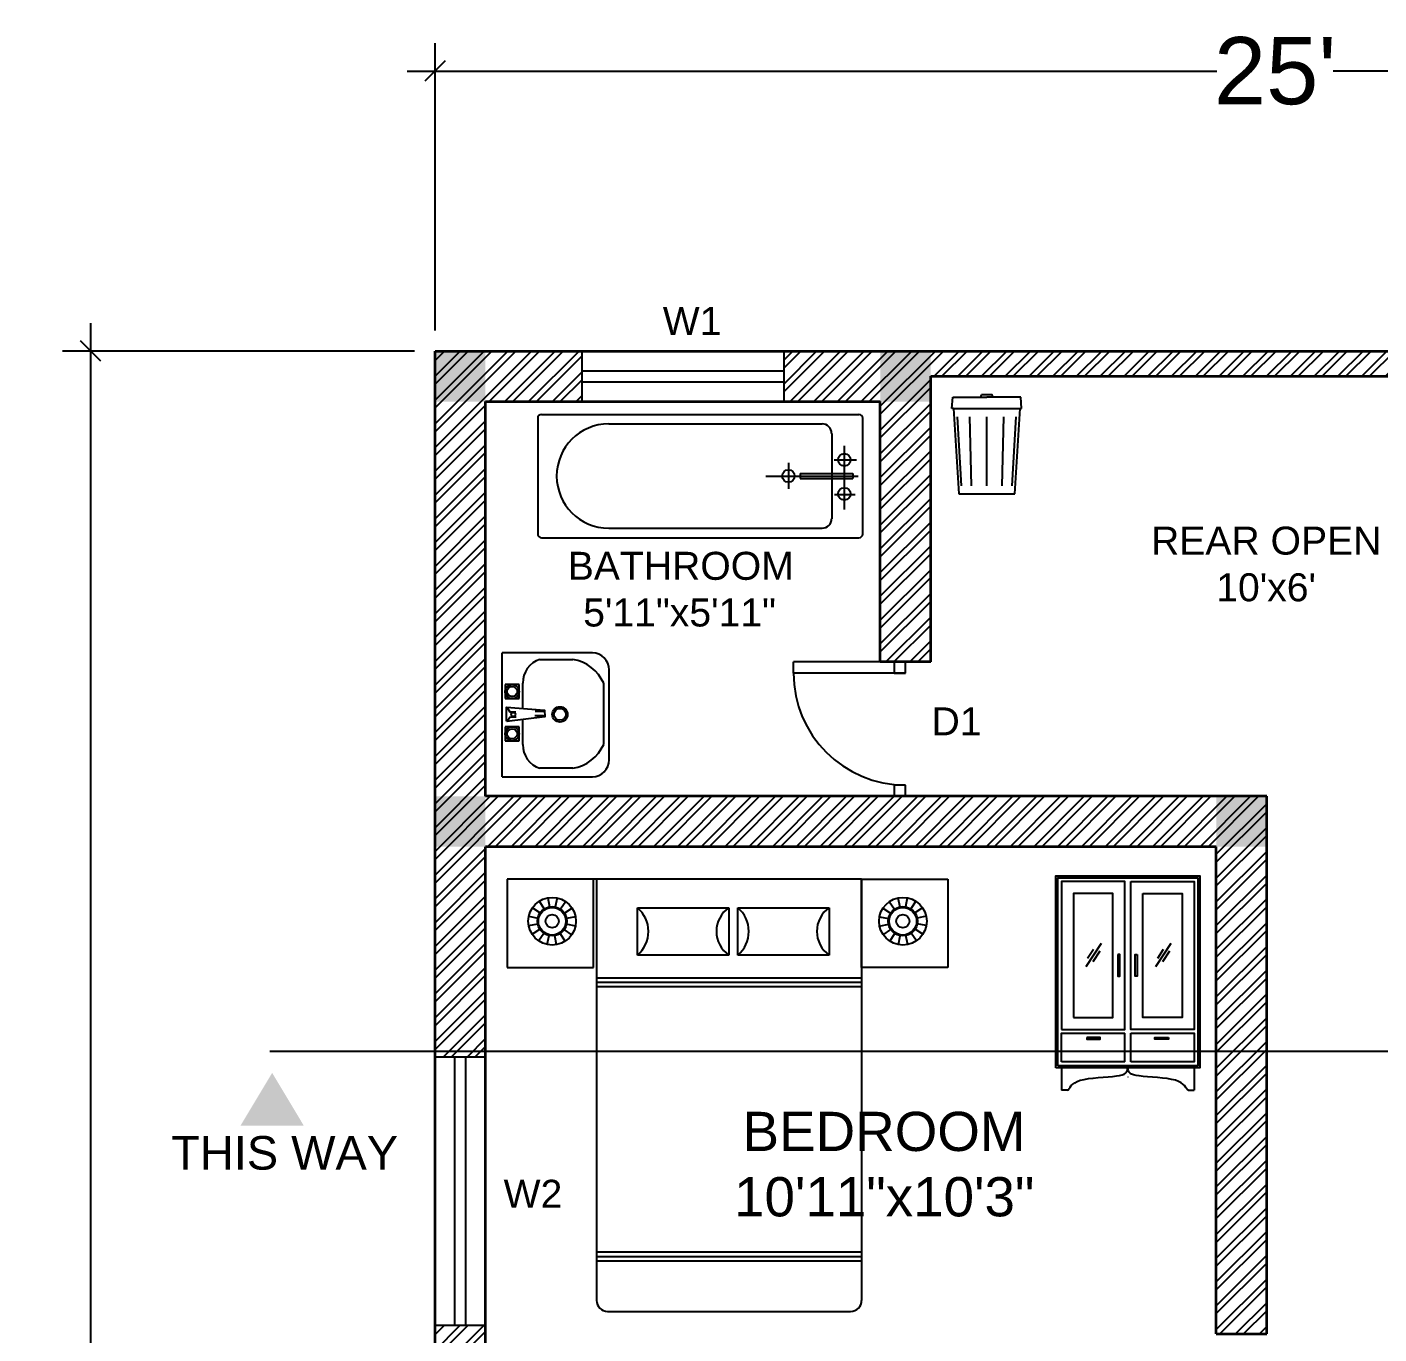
# Model space of a CAD drawing. Header units: inches. Extents: x 431 to 857, y 356 to 995.
# Drawn here: x 431.1 to 672.5, y 761.5 to 994.9 of the extents above; entities that cross this region are included whole.
import ezdxf

# ---------------------------------------------------------------- set-up
doc = ezdxf.new("R2010")
doc.units = ezdxf.units.IN
doc.header["$MEASUREMENT"] = 0
doc.layers.get('0').update_dxf_attribs({"color": 255})
doc.layers.get('Defpoints').update_dxf_attribs({"color": 255})
doc.layers.add('01.Wall', color=7, linetype='Continuous', lineweight=35)
for name, color, linetype in [('02.Window', 10, 'Continuous'), ('03.Doors', 30, 'Continuous'), ('06.Column', 255, 'Continuous'), ('07.Annotations', 255, 'Continuous'), ('08.Dimensions', 255, 'Continuous'), ('09.Hatching', 255, 'Continuous'), ('10.Labels', 255, 'Continuous'), ('11.Furniture', 252, 'Continuous'), ('14.Section Line', 255, 'Continuous'), ('ACCESORI', 255, 'Continuous'), ('VATDUNG', 255, 'Continuous')]:
    doc.layers.add(name, color=color, linetype=linetype)
doc.styles.get("Standard").update_dxf_attribs({"font": 'arial.ttf'})
doc.dimstyles.get("Standard").update_dxf_attribs({"dimtxt": 12, "dimasz": 3.625, "dimexe": 5, "dimexo": 3.6875, "dimgap": 0.09, "dimtad": 0, "dimtih": 1, "dimtoh": 1, "dimdec": 4, "dimzin": 0, "dimdsep": 46, "dimlunit": 4, "dimtxsty": 'Standard', "dimblk": 'OBLIQUE', "dimblk1": 'ARCHTICK', "dimblk2": 'OBLIQUE', "dimcen": 0.15625, "dimdle": 5, "dimclrd": 251, "dimclre": 251, "dimadec": 0, "dimazin": 0, "dimtfac": 1, "dimtdec": 4, "dimtofl": 0, "dimtmove": 0, "dimatfit": 3, "dimldrblk": 'OBLIQUE', "dimfxl": 0, "dimtolj": 1, "dimtzin": 0, "dimarcsym": 0})

# ---------------------------------------------------------------- blocks, each defined once
blk = doc.blocks.new('new window 1')
at = {"layer": '02.Window'}
for p, q in [((0, 9), (36, 9)), ((0, 0), (0, 9)), ((36, 9), (36, 0)), ((0, 5.5), (36, 5.5)), ((0, 3.5), (36, 3.5)), ((36, 0), (0, 0))]:
    blk.add_line(p, q, dxfattribs=at)
blk = doc.blocks.new('new window 2')
at = {"layer": '02.Window'}
for p, q in [((0, 9), (48, 9)), ((0, 0), (0, 9)), ((48, 9), (48, 0)), ((0, 5.5), (48, 5.5)), ((0, 3.5), (48, 3.5)), ((48, 0), (0, 0))]:
    blk.add_line(p, q, dxfattribs=at)
blk = doc.blocks.new('dooooor')
at = {"layer": '03.Doors'}
for p, q in [((-2, 24), (-20, 24)), ((-20, 22), (-20, 24)), ((0, 22), (-20, 22)), ((0, 24), (-2, 24)), ((-2, 24), (-2, 22)), ((-2, 22), (0, 22)), ((0, 22), (0, 24)), ((0, 2), (-2, 2)), ((-2, 2), (-2, 0)), ((-2, 0), (0, 0)), ((0, 0), (0, 2))]:
    blk.add_line(p, q, dxfattribs=at)
blk.add_arc((0, 22), 20, 180, 270, dxfattribs=at)
blk = doc.blocks.new('A$C4ACC5314')
at = {"linetype": 'Continuous'}
for p, q in [((0, 1.9509), (0, 1.5516)), ((0.3883, 1.9509), (0, 1.9509)), ((1.5983, 1.9509), (0.3883, 1.9509)), ((0.3883, 1.5516), (0.3883, 1.9509)), ((0.4025, 1.9509), (0.4025, 0.05)), ((1.5983, 1.9509), (1.5983, 0.05)), ((1.5983, 1.9509), (1.9865, 1.9509)), ((1.5983, 1.5516), (1.5983, 1.9509)), ((1.9865, 1.9509), (1.9865, 1.5516)), ((0.1439, 1.851), (0.1663, 1.8163)), ((0.1829, 1.8664), (0.1903, 1.8258)), ((0.2249, 1.8657), (0.2162, 1.8254)), ((0.2633, 1.849), (0.2399, 1.8151)), ((1.7232, 1.849), (1.7466, 1.8151)), ((1.7617, 1.8657), (1.7704, 1.8254)), ((1.8036, 1.8664), (1.7962, 1.8258)), ((1.8426, 1.851), (1.8203, 1.8163)), ((0.0971, 1.7833), (0.1374, 1.7746)), ((0.1138, 1.8218), (0.1477, 1.7984)), ((0.2925, 1.8189), (0.2579, 1.7966)), ((0.3079, 1.7799), (0.2674, 1.7725)), ((0.5869, 1.8218), (0.9991, 1.8218)), ((0.5869, 1.6079), (0.5869, 1.8218)), ((0.9991, 1.8218), (0.9991, 1.6079)), ((1.0398, 1.8218), (1.452, 1.8218)), ((1.0398, 1.6079), (1.0398, 1.8218)), ((1.452, 1.8218), (1.452, 1.6079)), ((1.6786, 1.7799), (1.7191, 1.7725)), ((1.694, 1.8189), (1.7286, 1.7966)), ((1.8727, 1.8218), (1.8388, 1.7984)), ((1.8894, 1.7833), (1.8491, 1.7746)), ((0.0964, 1.7414), (0.137, 1.7488)), ((0.1118, 1.7024), (0.1465, 1.7247)), ((0.2905, 1.6995), (0.2567, 1.7229)), ((0.3072, 1.7379), (0.2669, 1.7467)), ((1.6793, 1.7379), (1.7196, 1.7467)), ((1.696, 1.6995), (1.7299, 1.7229)), ((1.8747, 1.7024), (1.84, 1.7247)), ((1.8901, 1.7414), (1.8495, 1.7488)), ((0.141, 1.6723), (0.1644, 1.7062)), ((0.1795, 1.6556), (0.1882, 1.6959)), ((0.2214, 1.6549), (0.214, 1.6954)), ((0.2604, 1.6703), (0.2381, 1.7049)), ((1.7261, 1.6703), (1.7484, 1.7049)), ((1.7651, 1.6549), (1.7725, 1.6954)), ((1.807, 1.6556), (1.7983, 1.6959)), ((1.8455, 1.6723), (1.8221, 1.7062)), ((0.9991, 1.6079), (0.5869, 1.6079)), ((1.452, 1.6079), (1.0398, 1.6079)), ((0, 1.5516), (0.3883, 1.5516)), ((1.9865, 1.5516), (1.5983, 1.5516)), ((1.5983, 1.5037), (0.4025, 1.5037)), ((1.5983, 1.4849), (0.4025, 1.4849)), ((1.5983, 1.464), (0.4025, 1.464)), ((1.5983, 0.267), (0.4025, 0.267)), ((1.5983, 0.2462), (0.4025, 0.2462)), ((1.5983, 0.2273), (0.4025, 0.2273)), ((0.4525, 0), (1.5483, 0))]:
    blk.add_line(p, q, dxfattribs=at)
for centre, radius in [((0.2022, 1.7606), 0.1075), ((1.7843, 1.7606), 0.1075), ((0.2022, 1.7606), 0.0663), ((0.2022, 1.7606), 0.0622), ((0.2022, 1.7606), 0.0298), ((1.7843, 1.7606), 0.0663), ((1.7843, 1.7606), 0.0622), ((1.7843, 1.7606), 0.0298)]:
    blk.add_circle(centre, radius, dxfattribs=at)
for centre, radius, start, end in [((0.4965, 1.7148), 0.1401, 310.23268, 49.76732), ((1.0733, 1.7148), 0.1302, 124.75076, 235.24924), ((0.9493, 1.7148), 0.1401, 310.23268, 49.76732), ((1.5262, 1.7148), 0.1302, 124.75076, 235.24924), ((0.4525, 0.05), 0.05, 180, 270), ((1.5483, 0.05), 0.05, 270, 0)]:
    blk.add_arc(centre, radius, start, end, dxfattribs=at)
blk = doc.blocks.new('_Oblique')
at = {"color": 0, "linetype": 'ByBlock', "lineweight": -2}
blk.add_line((-0.5, -0.5), (0.5, 0.5), dxfattribs=at)
blk = doc.blocks.new('*D29')
at = {"layer": '08.Dimensions', "color": 251, "lineweight": -2, "transparency": 16777216}
for p, q in [((504, 940.69), (504, 992)), ((804, 940.69), (804, 992)), ((499, 987), (643.62, 987)), ((809, 987), (664.38, 987))]:
    blk.add_line(p, q, dxfattribs=at)
at = {"layer": 'Defpoints', "color": 0, "transparency": 16777216}
for p in [(804, 987), (504, 937), (804, 937)]:
    blk.add_point(p, dxfattribs=at)
at = {"layer": '08.Dimensions', "color": 251, "lineweight": -2, "transparency": 16777216, "xscale": 3.625, "yscale": 3.625, "zscale": 3.625, "rotation": 180}
blk.add_blockref('_Oblique', (504, 987), dxfattribs=at)
at = {"layer": '08.Dimensions', "color": 251, "lineweight": -2, "transparency": 16777216, "xscale": 3.625, "yscale": 3.625, "zscale": 3.625}
blk.add_blockref('_Oblique', (804, 987), dxfattribs=at)
at = {"layer": '08.Dimensions', "color": 0, "transparency": 16777216, "insert": (654, 987), "char_height": 12, "attachment_point": 5}
blk.add_mtext("\\A1;25'", dxfattribs=at)
blk = doc.blocks.new('*D30')
at = {"layer": '08.Dimensions', "color": 251, "lineweight": -2, "transparency": 16777216}
for p, q in [((442.5, 942), (442.5, 673.19)), ((500.31, 937), (437.5, 937)), ((442.5, 392), (442.5, 660.81)), ((500.31, 397), (437.5, 397))]:
    blk.add_line(p, q, dxfattribs=at)
at = {"layer": 'Defpoints', "color": 0, "transparency": 16777216}
for p in [(504, 937), (442.5, 397), (504, 397)]:
    blk.add_point(p, dxfattribs=at)
at = {"layer": '08.Dimensions', "color": 251, "lineweight": -2, "transparency": 16777216, "xscale": 3.625, "yscale": 3.625, "zscale": 3.625}
for p, rotation in [((442.5, 937), 90), ((442.5, 397), 270)]:
    blk.add_blockref('_Oblique', p, dxfattribs=dict(at, rotation=rotation))
at = {"layer": '08.Dimensions', "color": 0, "transparency": 16777216, "insert": (442.5, 667), "char_height": 12, "attachment_point": 5}
blk.add_mtext("\\A1;45'", dxfattribs=at)

msp = doc.modelspace()

# ---------------------------------------------------------------- hatches: boundary and pattern name
at = {"layer": '06.Column', "true_color": 0xffffff}
h = msp.add_hatch(color=7, dxfattribs=at)
h.dxf.hatch_style = 1
h.paths.add_polyline_path([(513, 937), (504, 937), (504, 928), (513, 928)])
h = msp.add_hatch(color=7, dxfattribs=at)
h.dxf.hatch_style = 1
h.paths.add_polyline_path([(592.5, 937), (583.5, 937), (583.5, 928), (592.5, 928)])
h = msp.add_hatch(color=7, dxfattribs=at)
h.dxf.hatch_style = 1
h.paths.add_polyline_path([(513, 857.5), (504, 857.5), (504, 848.5), (513, 848.5)])
h = msp.add_hatch(color=7, dxfattribs=at)
h.dxf.hatch_style = 1
h.paths.add_polyline_path([(652.5, 857.5), (643.5, 857.5), (643.5, 848.5), (652.5, 848.5)])
at = {"layer": '09.Hatching', "true_color": 0xffffff}
h = msp.add_hatch(dxfattribs=at)
h.set_pattern_fill('ANSI32', scale=8)
h.paths.add_polyline_path([(652.5, 725.5), (643.5, 725.5), (616, 725.5), (513, 725.5), (513, 763), (504, 763), (504, 691.5), (513, 691.5), (513, 716.5), (643.5, 716.5), (648, 716.5), (652.5, 716.5)])
h.paths.add_polyline_path([(592.5, 928), (592.5, 932.5), (712.5, 932.5), (712.5, 928), (712.5, 912.25), (721.5, 912.25), (721.5, 928), (741.75, 928), (741.75, 937), (566.25, 937), (566.25, 928), (583.5, 928), (583.5, 881.5), (586, 881.5), (588, 881.5), (592.5, 881.5)])
h.paths.add_polyline_path([(721.5, 876.25), (712.5, 876.25), (712.5, 860.5), (721.5, 860.5)])
h.paths.add_polyline_path([(513, 928), (530.25, 928), (530.25, 937), (504, 937), (504, 811), (513, 811), (513, 848.5), (643.5, 848.5), (643.5, 761.5), (652.5, 761.5), (652.5, 857.5), (588, 857.5), (586, 857.5), (583.5, 857.5), (513, 857.5)])
h.paths.add_polyline_path([(718, 581.5), (712.5, 581.5), (700.5, 581.5), (688.5, 581.5), (688.5, 577), (688.5, 572.5), (700.5, 572.5), (712.5, 572.5), (718, 572.5)])
h.paths.add_polyline_path([(548.25, 451), (513, 451), (513, 465), (504, 465), (504, 397), (670.5, 397), (670.5, 401.5), (513, 401.5), (513, 442), (548.25, 442)])
h.paths.add_polyline_path([(652.5, 503), (643.5, 503), (643.5, 470.5), (643.5, 451), (608.25, 451), (608.25, 442), (652.5, 442), (652.5, 461.5)])
h.paths.add_polyline_path([(513, 609.5), (579, 609.5), (582.5, 609.5), (584.5, 609.5), (588, 609.5), (588, 618.5), (513, 618.5), (513, 643.5), (504, 643.5), (504, 525), (513, 525), (513, 539), (583.5, 539), (588, 539), (643.5, 539), (648, 539), (652.5, 539), (652.5, 548), (652.5, 577), (652.5, 680.5), (643.5, 680.5), (643.5, 581.5), (643.5, 548), (588, 548), (588, 585.5), (579, 585.5), (579, 548), (513, 548)])
h = msp.add_hatch(color=7, dxfattribs=at)
h.dxf.hatch_style = 1
h.paths.add_polyline_path([(469.25, 798.68), (480.56, 798.68), (474.91, 808.11)])

# ---------------------------------------------------------------- linework, layer by layer
at = {"color": 7, "true_color": 0xffffff}
for p, q in [((532.08, 883.11), (516, 883.11)), ((516, 861), (516, 883.11)), ((522.69, 881.95), (528.57, 881.95)), ((535.09, 864.01), (535.09, 880.09)), ((516.5, 877.46), (516.5, 874.95)), ((519.01, 877.46), (516.5, 877.46)), ((519.01, 874.95), (519.01, 877.46)), ((519.68, 873.18), (519.68, 877.68)), ((534.1, 877.68), (534.1, 866.77)), ((516.5, 874.95), (519.01, 874.95)), ((519.01, 869.92), (516.5, 869.92)), ((516.5, 869.92), (516.5, 867.41)), ((519.01, 867.41), (519.01, 869.92)), ((519.68, 866.77), (519.68, 871.22)), ((516.5, 867.41), (519.01, 867.41)), ((528.57, 862.5), (522.69, 862.5)), ((516, 861), (532.08, 861))]:
    msp.add_line(p, q, dxfattribs=at)
for points in [[(596.3, 926.73), (596.43, 928.77)], [(596.43, 928.77), (602.52, 928.77)], [(601.47, 928.77), (601.59, 929.27)], [(601.59, 929.27), (603.46, 929.27)], [(608.62, 928.77), (602.52, 928.77)], [(603.58, 928.77), (603.46, 929.27)], [(608.74, 926.73), (608.62, 928.77)], [(596.55, 926.73), (596.3, 926.73)], [(596.55, 926.73), (608.5, 926.73)], [(596.55, 926.73), (597.55, 911.5)], [(598, 912.97), (597.3, 925.29)], [(599.8, 912.97), (599.47, 925.29)], [(602.52, 912.97), (602.52, 925.29)], [(605.25, 912.97), (605.57, 925.29)], [(607.05, 912.97), (607.74, 925.29)], [(607.5, 911.5), (608.5, 926.73)], [(608.5, 926.73), (608.74, 926.73)], [(597.55, 911.5), (607.5, 911.5)], [(516.78, 870.92), (516.78, 873.43), (523.52, 872.86), (523.59, 871.68), (516.8, 870.88)], [(516.8, 873.41), (517.36, 872.61), (518.41, 872.61)], [(516.8, 870.88), (517.36, 871.62), (518.47, 871.68)], [(523.59, 871.62), (523.34, 871.87), (521.8, 871.87)], [(523.59, 872.8), (523.4, 872.67), (521.86, 872.67)]]:
    msp.add_lwpolyline(points, dxfattribs=at)
for centre, radius in [((517.75, 876.2), 1.26), ((517.75, 876.2), 0.902), ((517.97, 872.12), 0.37), ((526.29, 872.13), 1.37), ((526.29, 872.13), 1.06), ((517.75, 868.67), 1.26), ((517.75, 868.67), 0.902)]:
    msp.add_circle(centre, radius, dxfattribs=at)
for centre, radius, start, end in [((523.99, 877.84), 4.31, 107.4511, 182.1137), ((527.39, 874.7), 7.35, 23.9281, 80.6834), ((532.08, 880.09), 3.01, 0, 90), ((523.99, 866.61), 4.31, 177.8863, 252.5489), ((527.39, 869.75), 7.35, 279.3166, 336.0719), ((532.08, 864.01), 3.01, 270, 0)]:
    msp.add_arc(centre, radius, start, end, dxfattribs=at)
at = {"layer": '01.Wall', "color": 7, "true_color": 0xffffff}
for p, q in [((504, 937), (804, 937)), ((504, 397), (504, 937)), ((592.5, 932.5), (712.5, 932.5)), ((592.5, 928), (592.5, 932.5)), ((513, 928), (583.5, 928)), ((513, 857.5), (513, 928)), ((583.5, 881.5), (583.5, 928)), ((592.5, 881.5), (592.5, 928)), ((588, 881.5), (583.5, 881.5)), ((592.5, 881.5), (588, 881.5)), ((583.5, 857.5), (513, 857.5)), ((588, 857.5), (583.5, 857.5)), ((652.5, 857.5), (588, 857.5)), ((652.5, 761.5), (652.5, 857.5)), ((643.5, 848.5), (513, 848.5)), ((513, 725.5), (513, 848.5)), ((643.5, 761.5), (643.5, 848.5)), ((643.5, 761.5), (652.5, 761.5))]:
    msp.add_line(p, q, dxfattribs=at)
at = {"layer": '14.Section Line', "color": 7, "linetype": 'Continuous', "true_color": 0xffffff}
msp.add_line((474.5, 812), (835.5, 812), dxfattribs=at)
at = {"layer": 'ACCESORI', "color": 7, "true_color": 0xffffff}
for p, q in [((522.32, 925.02), (522.32, 904.36)), ((523, 925.69), (579.68, 925.69)), ((580.35, 925.02), (580.35, 904.36)), ((535.02, 924), (573.12, 924)), ((574.82, 922.31), (574.82, 907.07)), ((577.07, 920.06), (577.07, 908.73)), ((575.26, 917.59), (579.23, 917.59)), ((567.09, 917.03), (567.09, 912.43)), ((569.18, 915.16), (569.18, 914.26)), ((569.18, 915.16), (578.61, 915.16)), ((578.61, 915.16), (578.61, 914.26)), ((563.07, 914.69), (579.56, 914.69)), ((569.18, 914.26), (578.61, 914.26)), ((575.33, 911.38), (579.03, 911.38)), ((535.02, 905.37), (573.12, 905.37)), ((523, 903.68), (579.68, 903.68))]:
    msp.add_line(p, q, dxfattribs=at)
for centre in [(577.07, 917.58), (567.09, 914.69), (577.07, 911.5)]:
    msp.add_circle(centre, 1.11, dxfattribs=at)
for centre, radius, start, end in [((523, 925.02), 0.677, 90, 180), ((579.68, 925.02), 0.677, 0, 90), ((535.02, 914.69), 9.31, 90, 270), ((573.12, 922.31), 1.69, 0, 90), ((573.12, 907.07), 1.69, 270, 0), ((523, 904.36), 0.677, 180, 270), ((579.68, 904.36), 0.677, 270, 0)]:
    msp.add_arc(centre, radius, start, end, dxfattribs=at)
at = {"layer": 'VATDUNG', "color": 7, "true_color": 0xffffff}
for p, q in [((622.94, 831.24), (620.19, 827.06)), ((635.4, 831.24), (632.65, 827.06)), ((621.56, 830.12), (620.52, 828.54)), ((622.68, 829.87), (621.42, 827.96)), ((634.02, 830.12), (632.98, 828.54)), ((635.14, 829.87), (633.88, 827.96)), ((615.88, 809.03), (615.88, 805)), ((639.53, 809.03), (639.53, 805)), ((616.93, 805), (615.88, 805)), ((638.47, 805), (639.53, 805))]:
    msp.add_line(p, q, dxfattribs=at)
for points in [[(614.85, 809.03), (614.85, 843.31), (640.56, 843.31), (640.56, 809.03)], [(615.19, 809.37), (615.19, 842.96), (640.21, 842.96), (640.21, 809.37)], [(615.88, 815.88), (627.19, 815.88), (627.19, 842.28), (615.88, 842.28)], [(618.02, 818.03), (625.05, 818.03), (625.05, 840.13), (618.02, 840.13)], [(628.22, 842.28), (639.53, 842.28), (639.53, 815.88), (628.22, 815.88)], [(630.36, 840.13), (637.39, 840.13), (637.39, 818.03), (630.36, 818.03)], [(625.9, 829.27), (625.9, 825.39), (626.29, 825.39), (626.29, 829.27)], [(629.37, 829.27), (629.37, 825.39), (628.98, 825.39), (628.98, 829.27)], [(620.35, 814.44), (620.35, 814.15), (622.77, 814.15), (622.77, 814.44)], [(634.96, 814.44), (634.96, 814.15), (632.53, 814.15), (632.53, 814.44)]]:
    msp.add_lwpolyline(points, close=True, dxfattribs=at)
for points in [[(615.88, 810.06), (615.88, 815.2), (627.19, 815.2)], [(627.19, 810.06), (627.19, 815.2)], [(628.22, 815.2), (639.53, 815.2), (639.53, 810.06), (628.22, 810.06)], [(628.22, 810.06), (628.22, 815.2)], [(627.19, 810.06), (615.88, 810.06)], [(616.93, 805), (617.03, 805.11), (617.2, 805.34), (617.38, 805.58), (617.59, 805.84), (617.86, 806.1), (618.21, 806.35), (618.65, 806.59), (619.2, 806.79), (619.88, 806.95), (620.67, 807.08), (621.52, 807.19), (622.41, 807.27), (623.3, 807.35), (624.16, 807.41), (624.96, 807.48), (625.65, 807.56), (626.23, 807.66), (626.69, 807.77), (627.04, 807.91), (627.3, 808.07), (627.48, 808.26), (627.6, 808.48), (627.66, 808.73), (627.67, 809.03)], [(638.47, 805), (638.37, 805.11), (638.2, 805.34), (638.02, 805.58), (637.81, 805.84), (637.54, 806.1), (637.2, 806.35), (636.76, 806.59), (636.2, 806.79), (635.52, 806.95), (634.74, 807.08), (633.88, 807.19), (633, 807.27), (632.1, 807.35), (631.24, 807.41), (630.45, 807.48), (629.75, 807.56), (629.17, 807.66), (628.71, 807.77), (628.36, 807.91), (628.1, 808.07), (627.92, 808.26), (627.81, 808.48), (627.75, 808.73), (627.73, 809.03)], [(627.73, 807.36), (627.67, 807.36)]]:
    msp.add_lwpolyline(points, dxfattribs=at)

# ---------------------------------------------------------------- block references
at = {"layer": '02.Window', "color": 7, "true_color": 0xffffff}
msp.add_blockref('new window 1', (530.25, 928), dxfattribs=at)
at = {"layer": '02.Window', "color": 7, "true_color": 0xffffff, "rotation": 90}
msp.add_blockref('new window 2', (513, 763), dxfattribs=at)
at = {"layer": '03.Doors', "color": 7, "true_color": 0xffffff}
msp.add_blockref('dooooor', (588, 857.5), dxfattribs=at)
at = {"layer": '11.Furniture', "color": 7, "true_color": 0xffffff, "xscale": 39.58416416288305, "yscale": 39.58416416288305, "zscale": 39.58416416288305}
msp.add_blockref('A$C4ACC5314', (516.9, 765.5), dxfattribs=at)

# ---------------------------------------------------------------- texts
at = {"layer": '07.Annotations', "color": 7, "true_color": 0xffffff, "attachment_point": 1}
for s, insert, char_height in [("\\pi57.22999;REAR OPEN\\P\\pi68.87733;10'x6'", (574.61, 905.66), 5), ('\\pi57.58128;BATHROOM\\P\\pi60.33537;5\'11"x5\'11"', (470.11, 901.16), 5), ('\\pi52.70441;BEDROOM\\P\\pi51.1836;10\'11"x10\'3"', (506.2, 801.16), 7)]:
    msp.add_mtext_dynamic_manual_height_columns(s, width=154.4804, gutter_width=1, heights=[46.39], dxfattribs=dict(at, insert=insert, char_height=char_height))
at = {"layer": '10.Labels', "color": 7, "true_color": 0xffffff, "attachment_point": 1}
for s, width, heights, insert, char_height in [('\\pi2.69509;W1', 14.5, [0], (541.96, 944.89), 5), ('\\pi3.69611;D1', 14.5, [0], (588.96, 873.39), 5), ('\\pi5.38522;THIS WAY', 51.0228, [8.59], (451.5, 796.83), 6), ('\\pi2.23806;W2', 14.5, [0], (514, 789.02), 5)]:
    msp.add_mtext_dynamic_manual_height_columns(s, width=width, gutter_width=1, heights=heights, dxfattribs=dict(at, insert=insert, char_height=char_height))

# ---------------------------------------------------------------- dimensions: what is measured, and where the dimension line sits
at = {"layer": '08.Dimensions', "color": 7, "true_color": 0xffffff}
dim = msp.add_linear_dim(base=(804, 987), p1=(504, 937), p2=(804, 937), dimstyle='Standard', override={"dimdec": 0, "dimtdec": 0, "dimtfillclr": 2}, dxfattribs=at)
dim.commit()
dim.dimension.update_dxf_attribs({"geometry": '*D29', "text_midpoint": (654, 987)})
dim = msp.add_linear_dim(base=(442.5, 397), p1=(504, 937), p2=(504, 397), angle=90, dimstyle='Standard', override={"dimdec": 0, "dimtdec": 0, "dimtfillclr": 2}, dxfattribs=at)
dim.commit()
dim.dimension.update_dxf_attribs({"geometry": '*D30', "text_midpoint": (442.5, 667)})

doc.saveas('drawing.dxf')
